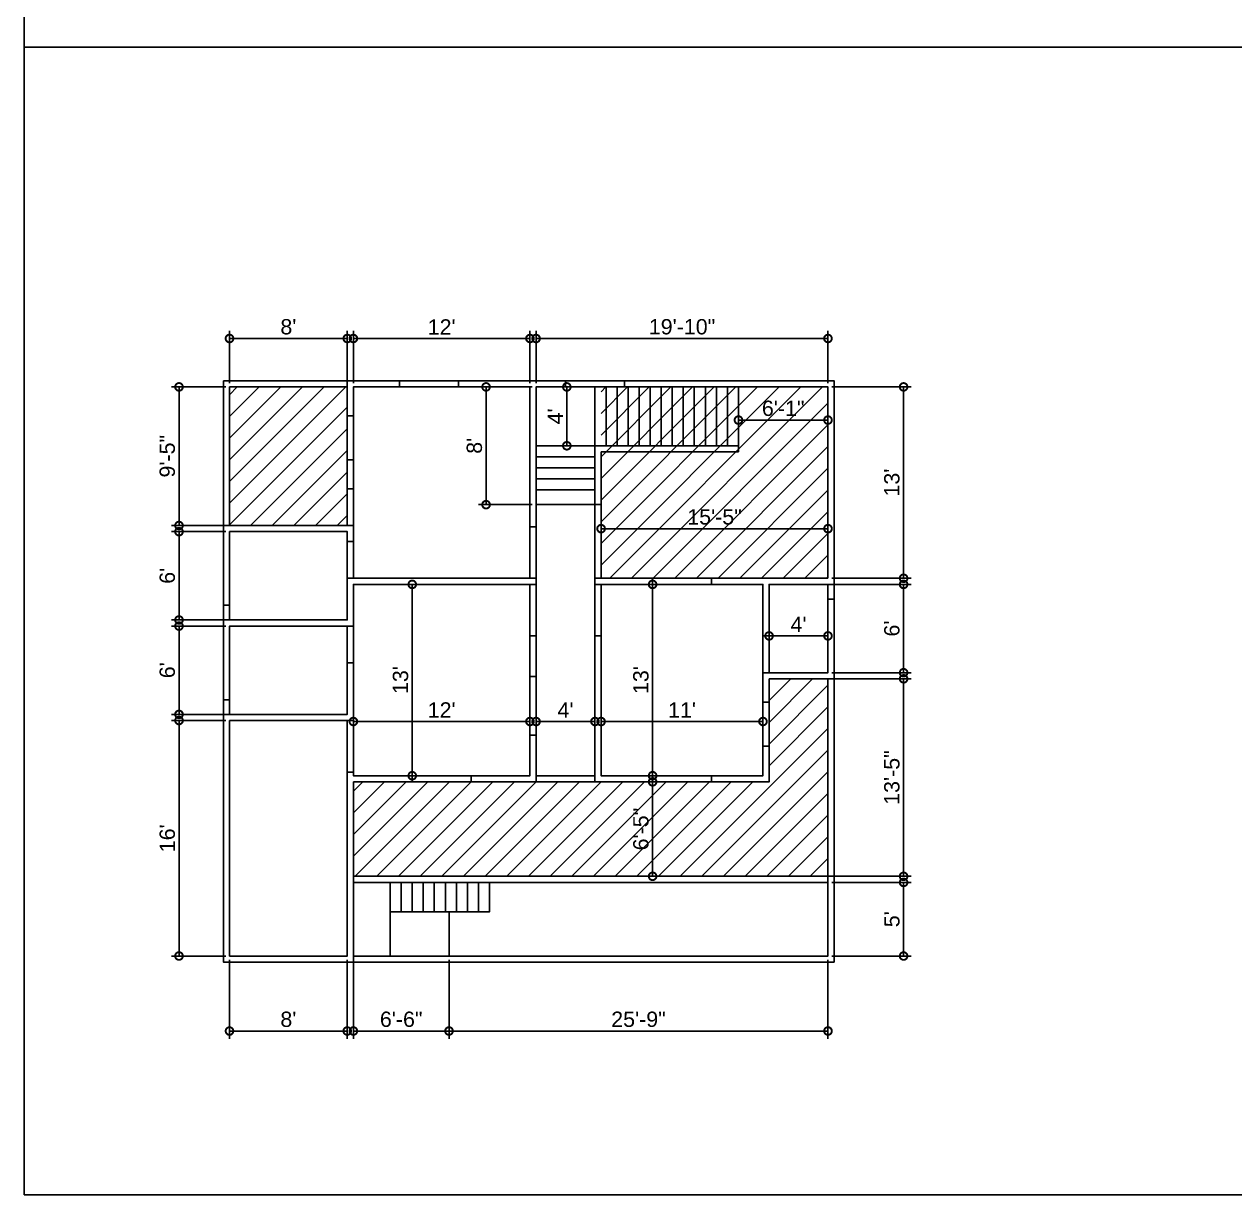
# Model space of a CAD drawing. Header units: feet. Extents: x -13107 to 0, y -39 to 1832.
# Drawn here: x -7755 to -6768, y -39 to 915 of the extents above; entities that cross this region are included whole.
import ezdxf

# ---------------------------------------------------------------- set-up
doc = ezdxf.new("R2010")
doc.units = ezdxf.units.FT
doc.header["$MEASUREMENT"] = 0
for name, color, linetype in [('2d ciling', 52, 'Continuous'), ('2d doors', 82, 'Continuous'), ('2d stairs', 220, 'Continuous'), ('2d walls', 9, 'Continuous'), ('2d windows', 150, 'Continuous'), ('dimentions', 230, 'Continuous'), ('hatches', 40, 'Continuous')]:
    doc.layers.add(name, color=color, linetype=linetype)
doc.styles.get("Standard").update_dxf_attribs({"font": 'arial.ttf'})
doc.dimstyles.new('dimentions', dxfattribs={"dimscale": 5, "dimtxt": 2.5, "dimasz": 2.5, "dimexe": 1.25, "dimexo": 0.625, "dimtad": 1, "dimdec": 4, "dimzin": 0, "dimdsep": 46, "dimlunit": 4, "dimtxsty": 'Standard', "dimblk": 'DOTSMALL', "dimcen": 2.5, "dimadec": 0, "dimazin": 0, "dimtfac": 1, "dimtdec": 4, "dimtofl": 0, "dimtmove": 0, "dimatfit": 3, "dimfxl": 1, "dimtolj": 1, "dimtzin": 0, "dimarcsym": 0})
pattern_1 = [(45, (9353.665, 0), (-8.838835, 8.838835), [])]

# ---------------------------------------------------------------- blocks, each defined once
blk = doc.blocks.new('_DotSmall')
at = {"color": 0, "linetype": 'ByBlock', "const_width": 0.5}
blk.add_lwpolyline([(-0.0625, 0, 1), (0.0625, 0, 1)], format="xyb", close=True, dxfattribs=at)
blk = doc.blocks.new('*D14')
at = {"layer": 'Defpoints', "color": 0, "transparency": 16777216}
for p in [(-7408.25, 155.38), (-7099.25, 155.38), (-7099.25, 94.23)]:
    blk.add_point(p, dxfattribs=at)
at = {"layer": 'dimentions', "color": 0, "lineweight": -2, "transparency": 16777216}
for p, q in [((-7408.25, 152.26), (-7408.25, 87.98)), ((-7099.25, 152.26), (-7099.25, 87.98)), ((-7408.25, 94.23), (-7099.25, 94.23))]:
    blk.add_line(p, q, dxfattribs=at)
at = {"layer": 'dimentions', "color": 0, "lineweight": -2, "transparency": 16777216, "xscale": 12.5, "yscale": 12.5, "zscale": 12.5, "rotation": 180}
blk.add_blockref('_DotSmall', (-7408.25, 94.23), dxfattribs=at)
at = {"layer": 'dimentions', "color": 0, "lineweight": -2, "transparency": 16777216, "xscale": 12.5, "yscale": 12.5, "zscale": 12.5}
blk.add_blockref('_DotSmall', (-7099.25, 94.23), dxfattribs=at)
at = {"layer": 'dimentions', "color": 0, "transparency": 16777216, "insert": (-7253.75, 103.74), "char_height": 12.5, "attachment_point": 5}
blk.add_mtext('\\A1;25\'-9"', dxfattribs=at)
blk = doc.blocks.new('*D15')
at = {"layer": 'Defpoints', "color": 0, "transparency": 16777216}
for p in [(-7587.25, 155.38), (-7491.25, 155.38), (-7587.25, 94.23)]:
    blk.add_point(p, dxfattribs=at)
at = {"layer": 'dimentions', "color": 0, "lineweight": -2, "transparency": 16777216}
for p, q in [((-7587.25, 152.26), (-7587.25, 87.98)), ((-7491.25, 152.26), (-7491.25, 87.98)), ((-7491.25, 94.23), (-7587.25, 94.23))]:
    blk.add_line(p, q, dxfattribs=at)
at = {"layer": 'dimentions', "color": 0, "lineweight": -2, "transparency": 16777216, "xscale": 12.5, "yscale": 12.5, "zscale": 12.5, "rotation": 180}
blk.add_blockref('_DotSmall', (-7587.25, 94.23), dxfattribs=at)
at = {"layer": 'dimentions', "color": 0, "lineweight": -2, "transparency": 16777216, "xscale": 12.5, "yscale": 12.5, "zscale": 12.5}
blk.add_blockref('_DotSmall', (-7491.25, 94.23), dxfattribs=at)
at = {"layer": 'dimentions', "color": 0, "transparency": 16777216, "insert": (-7539.25, 103.74), "char_height": 12.5, "attachment_point": 5}
blk.add_mtext("\\A1;8'", dxfattribs=at)
blk = doc.blocks.new('*D16')
at = {"layer": 'Defpoints', "color": 0, "transparency": 16777216}
for p in [(-7099.25, 215.38), (-7037.59, 215.38), (-7099.25, 155.38)]:
    blk.add_point(p, dxfattribs=at)
at = {"layer": 'dimentions', "color": 0, "lineweight": -2, "transparency": 16777216}
for p, q in [((-7096.13, 215.38), (-7031.34, 215.38)), ((-7037.59, 155.38), (-7037.59, 215.38)), ((-7096.13, 155.38), (-7031.34, 155.38))]:
    blk.add_line(p, q, dxfattribs=at)
at = {"layer": 'dimentions', "color": 0, "lineweight": -2, "transparency": 16777216, "xscale": 12.5, "yscale": 12.5, "zscale": 12.5}
for p, rotation in [((-7037.59, 215.38), 90), ((-7037.59, 155.38), 270)]:
    blk.add_blockref('_DotSmall', p, dxfattribs=dict(at, rotation=rotation))
at = {"layer": 'dimentions', "color": 0, "transparency": 16777216, "insert": (-7047.07, 185.38), "char_height": 12.5, "attachment_point": 5, "rotation": 90}
blk.add_mtext("\\A1;5'", dxfattribs=at)
blk = doc.blocks.new('*D17')
at = {"layer": 'Defpoints', "color": 0, "transparency": 16777216}
for p in [(-7099.25, 381.38), (-7037.59, 381.38), (-7099.25, 220.38)]:
    blk.add_point(p, dxfattribs=at)
at = {"layer": 'dimentions', "color": 0, "lineweight": -2, "transparency": 16777216}
for p, q in [((-7096.13, 381.38), (-7031.34, 381.38)), ((-7037.59, 220.38), (-7037.59, 381.38)), ((-7096.13, 220.38), (-7031.34, 220.38))]:
    blk.add_line(p, q, dxfattribs=at)
at = {"layer": 'dimentions', "color": 0, "lineweight": -2, "transparency": 16777216, "xscale": 12.5, "yscale": 12.5, "zscale": 12.5}
for p, rotation in [((-7037.59, 381.38), 90), ((-7037.59, 220.38), 270)]:
    blk.add_blockref('_DotSmall', p, dxfattribs=dict(at, rotation=rotation))
at = {"layer": 'dimentions', "color": 0, "transparency": 16777216, "insert": (-7047.1, 300.88), "char_height": 12.5, "attachment_point": 5, "rotation": 90}
blk.add_mtext('\\A1;13\'-5"', dxfattribs=at)
blk = doc.blocks.new('*D18')
at = {"layer": 'Defpoints', "color": 0, "transparency": 16777216}
for p in [(-7099.25, 458.38), (-7037.59, 458.38), (-7099.25, 386.38)]:
    blk.add_point(p, dxfattribs=at)
at = {"layer": 'dimentions', "color": 0, "lineweight": -2, "transparency": 16777216}
for p, q in [((-7096.13, 458.38), (-7031.34, 458.38)), ((-7037.59, 386.38), (-7037.59, 458.38)), ((-7096.13, 386.38), (-7031.34, 386.38))]:
    blk.add_line(p, q, dxfattribs=at)
at = {"layer": 'dimentions', "color": 0, "lineweight": -2, "transparency": 16777216, "xscale": 12.5, "yscale": 12.5, "zscale": 12.5}
for p, rotation in [((-7037.59, 458.38), 90), ((-7037.59, 386.38), 270)]:
    blk.add_blockref('_DotSmall', p, dxfattribs=dict(at, rotation=rotation))
at = {"layer": 'dimentions', "color": 0, "transparency": 16777216, "insert": (-7047.1, 422.38), "char_height": 12.5, "attachment_point": 5, "rotation": 90}
blk.add_mtext("\\A1;6'", dxfattribs=at)
blk = doc.blocks.new('*D19')
at = {"layer": 'Defpoints', "color": 0, "transparency": 16777216}
for p in [(-7099.25, 619.38), (-7037.59, 619.38), (-7099.25, 463.38)]:
    blk.add_point(p, dxfattribs=at)
at = {"layer": 'dimentions', "color": 0, "lineweight": -2, "transparency": 16777216}
for p, q in [((-7096.13, 619.38), (-7031.34, 619.38)), ((-7037.59, 463.38), (-7037.59, 619.38)), ((-7096.13, 463.38), (-7031.34, 463.38))]:
    blk.add_line(p, q, dxfattribs=at)
at = {"layer": 'dimentions', "color": 0, "lineweight": -2, "transparency": 16777216, "xscale": 12.5, "yscale": 12.5, "zscale": 12.5}
for p, rotation in [((-7037.59, 619.38), 90), ((-7037.59, 463.38), 270)]:
    blk.add_blockref('_DotSmall', p, dxfattribs=dict(at, rotation=rotation))
at = {"layer": 'dimentions', "color": 0, "transparency": 16777216, "insert": (-7047.1, 541.38), "char_height": 12.5, "attachment_point": 5, "rotation": 90}
blk.add_mtext("\\A1;13'", dxfattribs=at)
blk = doc.blocks.new('*D20')
at = {"layer": 'Defpoints', "color": 0, "transparency": 16777216}
for p in [(-7284.25, 346.57), (-7284.25, 302.38), (-7152.25, 302.38)]:
    blk.add_point(p, dxfattribs=at)
at = {"layer": 'dimentions', "color": 0, "lineweight": -2, "transparency": 16777216}
for p, q in [((-7284.25, 305.51), (-7284.25, 352.82)), ((-7152.25, 346.57), (-7284.25, 346.57)), ((-7152.25, 305.51), (-7152.25, 352.82))]:
    blk.add_line(p, q, dxfattribs=at)
at = {"layer": 'dimentions', "color": 0, "lineweight": -2, "transparency": 16777216, "xscale": 12.5, "yscale": 12.5, "zscale": 12.5, "rotation": 180}
blk.add_blockref('_DotSmall', (-7284.25, 346.57), dxfattribs=at)
at = {"layer": 'dimentions', "color": 0, "lineweight": -2, "transparency": 16777216, "xscale": 12.5, "yscale": 12.5, "zscale": 12.5}
blk.add_blockref('_DotSmall', (-7152.25, 346.57), dxfattribs=at)
at = {"layer": 'dimentions', "color": 0, "transparency": 16777216, "insert": (-7218.25, 355.97), "char_height": 12.5, "attachment_point": 5}
blk.add_mtext("\\A1;11'", dxfattribs=at)
blk = doc.blocks.new('*D21')
at = {"layer": 'Defpoints', "color": 0, "transparency": 16777216}
for p in [(-7284.25, 458.38), (-7284.25, 302.38), (-7242.25, 302.38)]:
    blk.add_point(p, dxfattribs=at)
at = {"layer": 'dimentions', "color": 0, "lineweight": -2, "transparency": 16777216}
for p, q in [((-7281.13, 458.38), (-7236, 458.38)), ((-7242.25, 458.38), (-7242.25, 302.38)), ((-7281.13, 302.38), (-7236, 302.38))]:
    blk.add_line(p, q, dxfattribs=at)
at = {"layer": 'dimentions', "color": 0, "lineweight": -2, "transparency": 16777216, "xscale": 12.5, "yscale": 12.5, "zscale": 12.5}
for p, rotation in [((-7242.25, 458.38), 90), ((-7242.25, 302.38), 270)]:
    blk.add_blockref('_DotSmall', p, dxfattribs=dict(at, rotation=rotation))
at = {"layer": 'dimentions', "color": 0, "transparency": 16777216, "insert": (-7251.76, 380.38), "char_height": 12.5, "attachment_point": 5, "rotation": 90}
blk.add_mtext("\\A1;13'", dxfattribs=at)
blk = doc.blocks.new('*D22')
at = {"layer": 'Defpoints', "color": 0, "transparency": 16777216}
for p in [(-7337.25, 346.57), (-7337.25, 302.38), (-7289.25, 302.38)]:
    blk.add_point(p, dxfattribs=at)
at = {"layer": 'dimentions', "color": 0, "lineweight": -2, "transparency": 16777216}
for p, q in [((-7337.25, 305.51), (-7337.25, 352.82)), ((-7289.25, 346.57), (-7337.25, 346.57)), ((-7289.25, 305.51), (-7289.25, 352.82))]:
    blk.add_line(p, q, dxfattribs=at)
at = {"layer": 'dimentions', "color": 0, "lineweight": -2, "transparency": 16777216, "xscale": 12.5, "yscale": 12.5, "zscale": 12.5, "rotation": 180}
blk.add_blockref('_DotSmall', (-7337.25, 346.57), dxfattribs=at)
at = {"layer": 'dimentions', "color": 0, "lineweight": -2, "transparency": 16777216, "xscale": 12.5, "yscale": 12.5, "zscale": 12.5}
blk.add_blockref('_DotSmall', (-7289.25, 346.57), dxfattribs=at)
at = {"layer": 'dimentions', "color": 0, "transparency": 16777216, "insert": (-7313.25, 355.95), "char_height": 12.5, "attachment_point": 5}
blk.add_mtext("\\A1;4'", dxfattribs=at)
blk = doc.blocks.new('*D23')
at = {"layer": 'Defpoints', "color": 0, "transparency": 16777216}
for p in [(-7486.25, 346.57), (-7486.25, 302.38), (-7342.25, 302.38)]:
    blk.add_point(p, dxfattribs=at)
at = {"layer": 'dimentions', "color": 0, "lineweight": -2, "transparency": 16777216}
for p, q in [((-7486.25, 305.51), (-7486.25, 352.82)), ((-7342.25, 346.57), (-7486.25, 346.57)), ((-7342.25, 305.51), (-7342.25, 352.82))]:
    blk.add_line(p, q, dxfattribs=at)
at = {"layer": 'dimentions', "color": 0, "lineweight": -2, "transparency": 16777216, "xscale": 12.5, "yscale": 12.5, "zscale": 12.5, "rotation": 180}
blk.add_blockref('_DotSmall', (-7486.25, 346.57), dxfattribs=at)
at = {"layer": 'dimentions', "color": 0, "lineweight": -2, "transparency": 16777216, "xscale": 12.5, "yscale": 12.5, "zscale": 12.5}
blk.add_blockref('_DotSmall', (-7342.25, 346.57), dxfattribs=at)
at = {"layer": 'dimentions', "color": 0, "transparency": 16777216, "insert": (-7414.25, 355.97), "char_height": 12.5, "attachment_point": 5}
blk.add_mtext("\\A1;12'", dxfattribs=at)
blk = doc.blocks.new('*D24')
at = {"layer": 'Defpoints', "color": 0, "transparency": 16777216}
for p in [(-7486.25, 458.38), (-7486.25, 302.38), (-7438.25, 302.38)]:
    blk.add_point(p, dxfattribs=at)
at = {"layer": 'dimentions', "color": 0, "lineweight": -2, "transparency": 16777216}
for p, q in [((-7483.13, 458.38), (-7432, 458.38)), ((-7438.25, 458.38), (-7438.25, 302.38)), ((-7483.13, 302.38), (-7432, 302.38))]:
    blk.add_line(p, q, dxfattribs=at)
at = {"layer": 'dimentions', "color": 0, "lineweight": -2, "transparency": 16777216, "xscale": 12.5, "yscale": 12.5, "zscale": 12.5}
for p, rotation in [((-7438.25, 458.38), 90), ((-7438.25, 302.38), 270)]:
    blk.add_blockref('_DotSmall', p, dxfattribs=dict(at, rotation=rotation))
at = {"layer": 'dimentions', "color": 0, "transparency": 16777216, "insert": (-7447.76, 380.38), "char_height": 12.5, "attachment_point": 5, "rotation": 90}
blk.add_mtext("\\A1;13'", dxfattribs=at)
blk = doc.blocks.new('*D25')
at = {"layer": 'Defpoints', "color": 0, "transparency": 16777216}
for p in [(-7289.25, 297.38), (-7289.25, 220.38), (-7242.25, 220.38)]:
    blk.add_point(p, dxfattribs=at)
at = {"layer": 'dimentions', "color": 0, "lineweight": -2, "transparency": 16777216}
for p, q in [((-7286.13, 297.38), (-7236, 297.38)), ((-7242.25, 297.38), (-7242.25, 220.38)), ((-7286.13, 220.38), (-7236, 220.38))]:
    blk.add_line(p, q, dxfattribs=at)
at = {"layer": 'dimentions', "color": 0, "lineweight": -2, "transparency": 16777216, "xscale": 12.5, "yscale": 12.5, "zscale": 12.5}
for p, rotation in [((-7242.25, 297.38), 90), ((-7242.25, 220.38), 270)]:
    blk.add_blockref('_DotSmall', p, dxfattribs=dict(at, rotation=rotation))
at = {"layer": 'dimentions', "color": 0, "transparency": 16777216, "insert": (-7251.76, 258.88), "char_height": 12.5, "attachment_point": 5, "rotation": 90}
blk.add_mtext('\\A1;6\'-5"', dxfattribs=at)
blk = doc.blocks.new('*D26')
at = {"layer": 'Defpoints', "color": 0, "transparency": 16777216}
for p in [(-7486.25, 155.38), (-7408.25, 155.38), (-7486.25, 94.23)]:
    blk.add_point(p, dxfattribs=at)
at = {"layer": 'dimentions', "color": 0, "lineweight": -2, "transparency": 16777216}
for p, q in [((-7486.25, 152.26), (-7486.25, 87.98)), ((-7408.25, 152.26), (-7408.25, 87.98)), ((-7408.25, 94.23), (-7486.25, 94.23))]:
    blk.add_line(p, q, dxfattribs=at)
at = {"layer": 'dimentions', "color": 0, "lineweight": -2, "transparency": 16777216, "xscale": 12.5, "yscale": 12.5, "zscale": 12.5, "rotation": 180}
blk.add_blockref('_DotSmall', (-7486.25, 94.23), dxfattribs=at)
at = {"layer": 'dimentions', "color": 0, "lineweight": -2, "transparency": 16777216, "xscale": 12.5, "yscale": 12.5, "zscale": 12.5}
blk.add_blockref('_DotSmall', (-7408.25, 94.23), dxfattribs=at)
at = {"layer": 'dimentions', "color": 0, "transparency": 16777216, "insert": (-7447.25, 103.74), "char_height": 12.5, "attachment_point": 5}
blk.add_mtext('\\A1;6\'-6"', dxfattribs=at)
blk = doc.blocks.new('*D27')
at = {"layer": 'Defpoints', "color": 0, "transparency": 16777216}
for p in [(-7628.43, 347.38), (-7587.25, 347.38), (-7587.25, 155.38)]:
    blk.add_point(p, dxfattribs=at)
at = {"layer": 'dimentions', "color": 0, "lineweight": -2, "transparency": 16777216}
for p, q in [((-7590.38, 347.38), (-7634.68, 347.38)), ((-7628.43, 155.38), (-7628.43, 347.38)), ((-7590.38, 155.38), (-7634.68, 155.38))]:
    blk.add_line(p, q, dxfattribs=at)
at = {"layer": 'dimentions', "color": 0, "lineweight": -2, "transparency": 16777216, "xscale": 12.5, "yscale": 12.5, "zscale": 12.5}
for p, rotation in [((-7628.43, 347.38), 90), ((-7628.43, 155.38), 270)]:
    blk.add_blockref('_DotSmall', p, dxfattribs=dict(at, rotation=rotation))
at = {"layer": 'dimentions', "color": 0, "transparency": 16777216, "insert": (-7637.94, 251.38), "char_height": 12.5, "attachment_point": 5, "rotation": 90}
blk.add_mtext("\\A1;16'", dxfattribs=at)
blk = doc.blocks.new('*D28')
at = {"layer": 'Defpoints', "color": 0, "transparency": 16777216}
for p in [(-7628.43, 424.38), (-7587.25, 424.38), (-7587.25, 352.38)]:
    blk.add_point(p, dxfattribs=at)
at = {"layer": 'dimentions', "color": 0, "lineweight": -2, "transparency": 16777216}
for p, q in [((-7590.38, 424.38), (-7634.68, 424.38)), ((-7628.43, 352.38), (-7628.43, 424.38)), ((-7590.38, 352.38), (-7634.68, 352.38))]:
    blk.add_line(p, q, dxfattribs=at)
at = {"layer": 'dimentions', "color": 0, "lineweight": -2, "transparency": 16777216, "xscale": 12.5, "yscale": 12.5, "zscale": 12.5}
for p, rotation in [((-7628.43, 424.38), 90), ((-7628.43, 352.38), 270)]:
    blk.add_blockref('_DotSmall', p, dxfattribs=dict(at, rotation=rotation))
at = {"layer": 'dimentions', "color": 0, "transparency": 16777216, "insert": (-7637.94, 388.38), "char_height": 12.5, "attachment_point": 5, "rotation": 90}
blk.add_mtext("\\A1;6'", dxfattribs=at)
blk = doc.blocks.new('*D29')
at = {"layer": 'Defpoints', "color": 0, "transparency": 16777216}
for p in [(-7628.43, 501.38), (-7587.25, 501.38), (-7587.25, 429.38)]:
    blk.add_point(p, dxfattribs=at)
at = {"layer": 'dimentions', "color": 0, "lineweight": -2, "transparency": 16777216}
for p, q in [((-7590.38, 501.38), (-7634.68, 501.38)), ((-7628.43, 429.38), (-7628.43, 501.38)), ((-7590.38, 429.38), (-7634.68, 429.38))]:
    blk.add_line(p, q, dxfattribs=at)
at = {"layer": 'dimentions', "color": 0, "lineweight": -2, "transparency": 16777216, "xscale": 12.5, "yscale": 12.5, "zscale": 12.5}
for p, rotation in [((-7628.43, 501.38), 90), ((-7628.43, 429.38), 270)]:
    blk.add_blockref('_DotSmall', p, dxfattribs=dict(at, rotation=rotation))
at = {"layer": 'dimentions', "color": 0, "transparency": 16777216, "insert": (-7637.94, 465.38), "char_height": 12.5, "attachment_point": 5, "rotation": 90}
blk.add_mtext("\\A1;6'", dxfattribs=at)
blk = doc.blocks.new('*D30')
at = {"layer": 'Defpoints', "color": 0, "transparency": 16777216}
for p in [(-7628.43, 619.38), (-7587.25, 619.38), (-7587.25, 506.38)]:
    blk.add_point(p, dxfattribs=at)
at = {"layer": 'dimentions', "color": 0, "lineweight": -2, "transparency": 16777216}
for p, q in [((-7590.38, 619.38), (-7634.68, 619.38)), ((-7628.43, 506.38), (-7628.43, 619.38)), ((-7590.38, 506.38), (-7634.68, 506.38))]:
    blk.add_line(p, q, dxfattribs=at)
at = {"layer": 'dimentions', "color": 0, "lineweight": -2, "transparency": 16777216, "xscale": 12.5, "yscale": 12.5, "zscale": 12.5}
for p, rotation in [((-7628.43, 619.38), 90), ((-7628.43, 506.38), 270)]:
    blk.add_blockref('_DotSmall', p, dxfattribs=dict(at, rotation=rotation))
at = {"layer": 'dimentions', "color": 0, "transparency": 16777216, "insert": (-7637.94, 562.88), "char_height": 12.5, "attachment_point": 5, "rotation": 90}
blk.add_mtext('\\A1;9\'-5"', dxfattribs=at)
blk = doc.blocks.new('*D31')
at = {"layer": 'Defpoints', "color": 0, "transparency": 16777216}
for p in [(-7587.25, 658.85), (-7587.25, 619.38), (-7491.25, 619.38)]:
    blk.add_point(p, dxfattribs=at)
at = {"layer": 'dimentions', "color": 0, "lineweight": -2, "transparency": 16777216}
for p, q in [((-7587.25, 622.51), (-7587.25, 665.1)), ((-7491.25, 622.51), (-7491.25, 665.1)), ((-7491.25, 658.85), (-7587.25, 658.85))]:
    blk.add_line(p, q, dxfattribs=at)
at = {"layer": 'dimentions', "color": 0, "lineweight": -2, "transparency": 16777216, "xscale": 12.5, "yscale": 12.5, "zscale": 12.5, "rotation": 180}
blk.add_blockref('_DotSmall', (-7587.25, 658.85), dxfattribs=at)
at = {"layer": 'dimentions', "color": 0, "lineweight": -2, "transparency": 16777216, "xscale": 12.5, "yscale": 12.5, "zscale": 12.5}
blk.add_blockref('_DotSmall', (-7491.25, 658.85), dxfattribs=at)
at = {"layer": 'dimentions', "color": 0, "transparency": 16777216, "insert": (-7539.25, 668.36), "char_height": 12.5, "attachment_point": 5}
blk.add_mtext("\\A1;8'", dxfattribs=at)
blk = doc.blocks.new('*D32')
at = {"layer": 'Defpoints', "color": 0, "transparency": 16777216}
for p in [(-7486.25, 658.85), (-7486.25, 619.38), (-7342.25, 619.38)]:
    blk.add_point(p, dxfattribs=at)
at = {"layer": 'dimentions', "color": 0, "lineweight": -2, "transparency": 16777216}
for p, q in [((-7486.25, 622.51), (-7486.25, 665.1)), ((-7342.25, 622.51), (-7342.25, 665.1)), ((-7342.25, 658.85), (-7486.25, 658.85))]:
    blk.add_line(p, q, dxfattribs=at)
at = {"layer": 'dimentions', "color": 0, "lineweight": -2, "transparency": 16777216, "xscale": 12.5, "yscale": 12.5, "zscale": 12.5, "rotation": 180}
blk.add_blockref('_DotSmall', (-7486.25, 658.85), dxfattribs=at)
at = {"layer": 'dimentions', "color": 0, "lineweight": -2, "transparency": 16777216, "xscale": 12.5, "yscale": 12.5, "zscale": 12.5}
blk.add_blockref('_DotSmall', (-7342.25, 658.85), dxfattribs=at)
at = {"layer": 'dimentions', "color": 0, "transparency": 16777216, "insert": (-7414.25, 668.25), "char_height": 12.5, "attachment_point": 5}
blk.add_mtext("\\A1;12'", dxfattribs=at)
blk = doc.blocks.new('*D33')
at = {"layer": 'Defpoints', "color": 0, "transparency": 16777216}
for p in [(-7099.25, 658.85), (-7337.25, 619.38), (-7099.25, 619.38)]:
    blk.add_point(p, dxfattribs=at)
at = {"layer": 'dimentions', "color": 0, "lineweight": -2, "transparency": 16777216}
for p, q in [((-7337.25, 622.51), (-7337.25, 665.1)), ((-7099.25, 622.51), (-7099.25, 665.1)), ((-7337.25, 658.85), (-7099.25, 658.85))]:
    blk.add_line(p, q, dxfattribs=at)
at = {"layer": 'dimentions', "color": 0, "lineweight": -2, "transparency": 16777216, "xscale": 12.5, "yscale": 12.5, "zscale": 12.5, "rotation": 180}
blk.add_blockref('_DotSmall', (-7337.25, 658.85), dxfattribs=at)
at = {"layer": 'dimentions', "color": 0, "lineweight": -2, "transparency": 16777216, "xscale": 12.5, "yscale": 12.5, "zscale": 12.5}
blk.add_blockref('_DotSmall', (-7099.25, 658.85), dxfattribs=at)
at = {"layer": 'dimentions', "color": 0, "transparency": 16777216, "insert": (-7218.25, 668.36), "char_height": 12.5, "attachment_point": 5}
blk.add_mtext('\\A1;19\'-10"', dxfattribs=at)
blk = doc.blocks.new('*D35')
at = {"layer": 'Defpoints', "color": 0, "transparency": 16777216}
for p in [(-7337.25, 619.38), (-7378.04, 523.38), (-7337.25, 523.38)]:
    blk.add_point(p, dxfattribs=at)
at = {"layer": 'dimentions', "color": 0, "lineweight": -2, "transparency": 16777216}
for p, q in [((-7340.38, 619.38), (-7384.29, 619.38)), ((-7378.04, 619.38), (-7378.04, 523.38)), ((-7340.38, 523.38), (-7384.29, 523.38))]:
    blk.add_line(p, q, dxfattribs=at)
at = {"layer": 'dimentions', "color": 0, "lineweight": -2, "transparency": 16777216, "xscale": 12.5, "yscale": 12.5, "zscale": 12.5}
for p, rotation in [((-7378.04, 619.38), 90), ((-7378.04, 523.38), 270)]:
    blk.add_blockref('_DotSmall', p, dxfattribs=dict(at, rotation=rotation))
at = {"layer": 'dimentions', "color": 0, "transparency": 16777216, "insert": (-7387.55, 571.38), "char_height": 12.5, "attachment_point": 5, "rotation": 90}
blk.add_mtext("\\A1;8'", dxfattribs=at)
blk = doc.blocks.new('*D36')
at = {"layer": 'Defpoints', "color": 0, "transparency": 16777216}
for p in [(-7099.25, 592.34), (-7172.25, 566.38), (-7099.25, 566.38)]:
    blk.add_point(p, dxfattribs=at)
at = {"layer": 'dimentions', "color": 0, "lineweight": -2, "transparency": 16777216}
for p, q in [((-7172.25, 569.51), (-7172.25, 598.59)), ((-7172.25, 592.34), (-7099.25, 592.34)), ((-7099.25, 569.51), (-7099.25, 598.59))]:
    blk.add_line(p, q, dxfattribs=at)
at = {"layer": 'dimentions', "color": 0, "lineweight": -2, "transparency": 16777216, "xscale": 12.5, "yscale": 12.5, "zscale": 12.5, "rotation": 180}
blk.add_blockref('_DotSmall', (-7172.25, 592.34), dxfattribs=at)
at = {"layer": 'dimentions', "color": 0, "lineweight": -2, "transparency": 16777216, "xscale": 12.5, "yscale": 12.5, "zscale": 12.5}
blk.add_blockref('_DotSmall', (-7099.25, 592.34), dxfattribs=at)
at = {"layer": 'dimentions', "color": 0, "transparency": 16777216, "insert": (-7135.75, 601.85), "char_height": 12.5, "attachment_point": 5}
blk.add_mtext('\\A1;6\'-1"', dxfattribs=at)
blk = doc.blocks.new('*D37')
at = {"layer": 'Defpoints', "color": 0, "transparency": 16777216}
for p in [(-7099.25, 503.8), (-7284.25, 463.38), (-7099.25, 463.38)]:
    blk.add_point(p, dxfattribs=at)
at = {"layer": 'dimentions', "color": 0, "lineweight": -2, "transparency": 16777216}
for p, q in [((-7284.25, 466.51), (-7284.25, 510.05)), ((-7284.25, 503.8), (-7099.25, 503.8)), ((-7099.25, 466.51), (-7099.25, 510.05))]:
    blk.add_line(p, q, dxfattribs=at)
at = {"layer": 'dimentions', "color": 0, "lineweight": -2, "transparency": 16777216, "xscale": 12.5, "yscale": 12.5, "zscale": 12.5, "rotation": 180}
blk.add_blockref('_DotSmall', (-7284.25, 503.8), dxfattribs=at)
at = {"layer": 'dimentions', "color": 0, "lineweight": -2, "transparency": 16777216, "xscale": 12.5, "yscale": 12.5, "zscale": 12.5}
blk.add_blockref('_DotSmall', (-7099.25, 503.8), dxfattribs=at)
at = {"layer": 'dimentions', "color": 0, "transparency": 16777216, "insert": (-7191.75, 513.31), "char_height": 12.5, "attachment_point": 5}
blk.add_mtext('\\A1;15\'-5"', dxfattribs=at)
blk = doc.blocks.new('*D38')
at = {"layer": 'Defpoints', "color": 0, "transparency": 16777216}
for p in [(-7147.25, 416.38), (-7147.25, 386.38), (-7099.25, 386.38)]:
    blk.add_point(p, dxfattribs=at)
at = {"layer": 'dimentions', "color": 0, "lineweight": -2, "transparency": 16777216}
for p, q in [((-7147.25, 389.51), (-7147.25, 422.63)), ((-7099.25, 416.38), (-7147.25, 416.38)), ((-7099.25, 389.51), (-7099.25, 422.63))]:
    blk.add_line(p, q, dxfattribs=at)
at = {"layer": 'dimentions', "color": 0, "lineweight": -2, "transparency": 16777216, "xscale": 12.5, "yscale": 12.5, "zscale": 12.5, "rotation": 180}
blk.add_blockref('_DotSmall', (-7147.25, 416.38), dxfattribs=at)
at = {"layer": 'dimentions', "color": 0, "lineweight": -2, "transparency": 16777216, "xscale": 12.5, "yscale": 12.5, "zscale": 12.5}
blk.add_blockref('_DotSmall', (-7099.25, 416.38), dxfattribs=at)
at = {"layer": 'dimentions', "color": 0, "transparency": 16777216, "insert": (-7123.25, 425.76), "char_height": 12.5, "attachment_point": 5}
blk.add_mtext("\\A1;4'", dxfattribs=at)
blk = doc.blocks.new('*D39')
at = {"layer": 'Defpoints', "color": 0, "transparency": 16777216}
for p in [(-7289.25, 619.38), (-7312.19, 571.38), (-7289.25, 571.38)]:
    blk.add_point(p, dxfattribs=at)
at = {"layer": 'dimentions', "color": 0, "lineweight": -2, "transparency": 16777216}
for p, q in [((-7292.38, 619.38), (-7318.44, 619.38)), ((-7312.19, 619.38), (-7312.19, 571.38)), ((-7292.38, 571.38), (-7318.44, 571.38))]:
    blk.add_line(p, q, dxfattribs=at)
at = {"layer": 'dimentions', "color": 0, "lineweight": -2, "transparency": 16777216, "xscale": 12.5, "yscale": 12.5, "zscale": 12.5}
for p, rotation in [((-7312.19, 619.38), 90), ((-7312.19, 571.38), 270)]:
    blk.add_blockref('_DotSmall', p, dxfattribs=dict(at, rotation=rotation))
at = {"layer": 'dimentions', "color": 0, "transparency": 16777216, "insert": (-7321.56, 595.38), "char_height": 12.5, "attachment_point": 5, "rotation": 90}
blk.add_mtext("\\A1;4'", dxfattribs=at)

msp = doc.modelspace()

# ---------------------------------------------------------------- hatches: boundary and pattern name
at = {"layer": 'hatches', "transparency": 33554521}
h = msp.add_hatch(dxfattribs=at)
h.set_pattern_fill('ANSI31', color=256, scale=100)
h.set_pattern_definition(pattern_1)
h.paths.add_polyline_path([(-7491.25092, 619.38436), (-7587.25092, 619.38436), (-7587.25092, 506.38436), (-7491.25092, 506.38436), (-7491.25092, 536.38436)])
h = msp.add_hatch(dxfattribs=at)
h.set_pattern_fill('ANSI31', color=256, scale=100)
h.set_pattern_definition(pattern_1)
h.paths.add_polyline_path([(-7099.25092, 619.38436), (-7284.25092, 619.38436), (-7284.25092, 523.38436), (-7284.25092, 463.38436), (-7147.25092, 463.38436), (-7099.25092, 463.38436)])
h = msp.add_hatch(dxfattribs=at)
h.set_pattern_fill('ANSI31', color=256, scale=100)
h.set_pattern_definition(pattern_1)
h.paths.add_polyline_path([(-7099.25092, 381.38436), (-7147.25092, 381.38436), (-7147.25092, 297.38436), (-7289.25092, 297.38436), (-7337.25092, 297.38436), (-7486.25092, 297.38436), (-7486.25092, 220.38436), (-7099.25092, 220.38436)])

# ---------------------------------------------------------------- linework, layer by layer
at = {"layer": '2d ciling'}
for points in [[(-7592.25092, 624.38436), (-7491.25092, 624.38436), (-7491.25092, 619.38436), (-7587.25092, 619.38436), (-7587.25092, 506.38436), (-7592.25092, 506.38436)], [(-7284.25092, 523.38436), (-7284.25092, 463.38436), (-7289.25092, 463.38436), (-7289.25092, 523.38436)], [(-7094.25092, 381.38436), (-7094.25092, 220.38436), (-7099.25092, 220.38436), (-7099.25092, 381.38436)], [(-7486.25092, 220.38436), (-7099.25092, 220.38436), (-7099.25092, 215.38436), (-7486.25092, 215.38436)], [(-7486.25092, 215.38436), (-7456.25092, 215.38436), (-7456.25092, 155.38436), (-7486.25092, 155.38436)]]:
    msp.add_lwpolyline(points, close=True, dxfattribs=at)
msp.add_lwpolyline([(-7094.25092, 220.38436), (-7094.25092, 150.38436), (-7486.25092, 150.38436), (-7486.25092, 155.38436), (-7099.25092, 155.38436), (-7099.25092, 215.38436)], dxfattribs=at)
at = {"layer": '2d doors'}
for points in [[(-7486.25092, 506.38436), (-7491.25092, 506.38436), (-7491.25092, 536.38436), (-7486.25092, 536.38436)], [(-7337.25092, 505.38436), (-7342.25092, 505.38436), (-7342.25092, 463.38436), (-7337.25092, 463.38436)], [(-7486.25092, 463.38436), (-7491.25092, 463.38436), (-7491.25092, 493.38436), (-7486.25092, 493.38436)], [(-7337.25092, 458.38436), (-7342.25092, 458.38436), (-7342.25092, 416.38436), (-7337.25092, 416.38436)], [(-7284.25092, 458.38436), (-7289.25092, 458.38436), (-7289.25092, 416.38436), (-7284.25092, 416.38436)], [(-7486.25092, 394.38436), (-7491.25092, 394.38436), (-7491.25092, 424.38436), (-7486.25092, 424.38436)], [(-7147.25092, 386.38436), (-7152.25092, 386.38436), (-7152.25092, 416.38436), (-7147.25092, 416.38436)], [(-7491.25092, 305.38436), (-7486.25092, 305.38436), (-7486.25092, 347.38436), (-7491.25092, 347.38436)], [(-7337.25092, 297.38436), (-7289.25092, 297.38436), (-7289.25092, 302.38436), (-7337.25092, 302.38436)]]:
    msp.add_lwpolyline(points, close=True, dxfattribs=at)
at = {"layer": '2d stairs'}
for p, q in [((-7280.25092, 571.38436), (-7280.25092, 619.38436)), ((-7271.25092, 571.38436), (-7271.25092, 619.38436)), ((-7262.25092, 571.38436), (-7262.25092, 619.38436)), ((-7253.25092, 571.38436), (-7253.25092, 619.38436)), ((-7244.25092, 571.38436), (-7244.25092, 619.38436)), ((-7235.25092, 571.38436), (-7235.25092, 619.38436)), ((-7226.25092, 571.38436), (-7226.25092, 619.38436)), ((-7217.25092, 571.38436), (-7217.25092, 619.38436)), ((-7208.25092, 571.38436), (-7208.25092, 619.38436)), ((-7199.25092, 571.38436), (-7199.25092, 619.38436)), ((-7190.25092, 571.38436), (-7190.25092, 619.38436)), ((-7181.25092, 571.38436), (-7181.25092, 619.38436)), ((-7289.25092, 571.38436), (-7289.25092, 562.38436)), ((-7172.25092, 566.38436), (-7284.25092, 566.38436)), ((-7284.25092, 566.38436), (-7284.25092, 523.38436)), ((-7271.25092, 571.38436), (-7280.25092, 571.38436)), ((-7262.25092, 571.38436), (-7271.25092, 571.38436)), ((-7253.25092, 571.38436), (-7262.25092, 571.38436)), ((-7244.25092, 571.38436), (-7253.25092, 571.38436)), ((-7235.25092, 571.38436), (-7244.25092, 571.38436)), ((-7226.25092, 571.38436), (-7235.25092, 571.38436)), ((-7217.25092, 571.38436), (-7226.25092, 571.38436)), ((-7208.25092, 571.38436), (-7217.25092, 571.38436)), ((-7199.25092, 571.38436), (-7208.25092, 571.38436)), ((-7190.25092, 571.38436), (-7199.25092, 571.38436)), ((-7181.25092, 571.38436), (-7190.25092, 571.38436)), ((-7172.25092, 571.38436), (-7181.25092, 571.38436)), ((-7172.25092, 571.38436), (-7172.25092, 566.38436)), ((-7289.25092, 562.38436), (-7337.25092, 562.38436)), ((-7289.25092, 553.38436), (-7337.25092, 553.38436)), ((-7289.25092, 562.38436), (-7289.25092, 553.38436)), ((-7289.25092, 553.38436), (-7289.25092, 544.38436)), ((-7289.25092, 544.38436), (-7337.25092, 544.38436)), ((-7289.25092, 544.38436), (-7289.25092, 535.38436)), ((-7289.25092, 535.38436), (-7337.25092, 535.38436)), ((-7289.25092, 523.38436), (-7284.25092, 523.38436)), ((-7447.25092, 191.38436), (-7447.25092, 215.38436)), ((-7438.25092, 191.38436), (-7438.25092, 215.38436)), ((-7429.25092, 191.38436), (-7429.25092, 215.38436)), ((-7420.25092, 191.38436), (-7420.25092, 215.38436)), ((-7411.25092, 191.38436), (-7411.25092, 215.38436)), ((-7402.25092, 191.38436), (-7402.25092, 215.38436)), ((-7393.25092, 191.38436), (-7393.25092, 215.38436)), ((-7384.25092, 191.38436), (-7384.25092, 215.38436)), ((-7438.25092, 191.38436), (-7447.25092, 191.38436)), ((-7429.25092, 191.38436), (-7438.25092, 191.38436)), ((-7420.25092, 191.38436), (-7429.25092, 191.38436)), ((-7411.25092, 191.38436), (-7420.25092, 191.38436)), ((-7402.25092, 191.38436), (-7411.25092, 191.38436)), ((-7393.25092, 191.38436), (-7402.25092, 191.38436)), ((-7384.25092, 191.38436), (-7393.25092, 191.38436)), ((-7375.25092, 191.38436), (-7384.25092, 191.38436))]:
    msp.add_line(p, q, dxfattribs=at)
for points in [[(-7337.25092, 571.38436), (-7289.25092, 571.38436), (-7289.25092, 619.38436), (-7337.25092, 619.38436)], [(-7289.25092, 571.38436), (-7172.25092, 571.38436), (-7172.25092, 619.38436), (-7289.25092, 619.38436)], [(-7337.25092, 523.38436), (-7289.25092, 523.38436), (-7289.25092, 571.38436), (-7337.25092, 571.38436)], [(-7456.25092, 191.38436), (-7375.25092, 191.38436), (-7375.25092, 215.38436), (-7456.25092, 215.38436)], [(-7456.25092, 155.38436), (-7408.25092, 155.38436), (-7408.25092, 191.38436), (-7456.25092, 191.38436)]]:
    msp.add_lwpolyline(points, close=True, dxfattribs=at)
at = {"layer": '2d walls'}
for p, q in [((-7491.25092, 619.38436), (-7491.25092, 624.38436)), ((-7587.25092, 506.38436), (-7592.25092, 506.38436)), ((-7099.25092, 381.38436), (-7094.25092, 381.38436)), ((-7486.25092, 215.38436), (-7486.25092, 220.38436))]:
    msp.add_line(p, q, dxfattribs=at)
for points in [[(-7754.65576, 1832.03483), (-5684.37087, 1832.03483), (-5684.37087, 896.37649), (-7754.65576, 896.37649)], [(-7754.65576, 896.37649), (-5684.37087, 896.37649), (-5684.37087, -39.28185), (-7754.65576, -39.28185)]]:
    msp.add_lwpolyline(points, close=True, dxfattribs=at)
for points in [[(-7486.25092, 624.38436), (-7491.25092, 624.38436)], [(-7491.25092, 595.88436), (-7491.25092, 624.38436), (-7448.65397, 624.38436)], [(-7448.65397, 624.38436), (-7491.25092, 624.38436)], [(-7400.65397, 624.38436), (-7337.25092, 624.38436)], [(-7313.25092, 624.38436), (-7400.65397, 624.38436)], [(-7094.25092, 458.38436), (-7094.25092, 624.38436), (-7265.25092, 624.38436)], [(-7491.25092, 595.88436), (-7491.25092, 619.38436)], [(-7486.25092, 595.88436), (-7486.25092, 619.38436), (-7448.65397, 619.38436)], [(-7486.25092, 595.88436), (-7486.25092, 619.38436)], [(-7448.65397, 619.38436), (-7486.25092, 619.38436)], [(-7342.25092, 619.38436), (-7400.65397, 619.38436)], [(-7400.65397, 619.38436), (-7342.25092, 619.38436), (-7342.25092, 505.38436)], [(-7337.25092, 619.38436), (-7337.25092, 505.38436)], [(-7313.25092, 619.38436), (-7337.25092, 619.38436)], [(-7099.25092, 463.38436), (-7099.25092, 619.38436), (-7265.25092, 619.38436)], [(-7491.25092, 536.38436), (-7491.25092, 559.88436)], [(-7491.25092, 536.38436), (-7491.25092, 559.88436)], [(-7486.25092, 536.38436), (-7486.25092, 559.88436)], [(-7486.25092, 536.38436), (-7486.25092, 559.88436)], [(-7486.25092, 493.38436), (-7486.25092, 506.38436), (-7592.25092, 506.38436), (-7592.25092, 441.38436)], [(-7592.25092, 506.38436), (-7592.25092, 501.38436)], [(-7592.25092, 506.38436), (-7592.25092, 441.38436)], [(-7587.25092, 506.38436), (-7491.25092, 506.38436)], [(-7486.25092, 493.38436), (-7486.25092, 506.38436)], [(-7486.25092, 501.38436), (-7486.25092, 506.38436)], [(-7587.25092, 501.38436), (-7587.25092, 441.38436)], [(-7491.25092, 493.38436), (-7491.25092, 501.38436), (-7587.25092, 501.38436), (-7587.25092, 441.38436)], [(-7587.25092, 501.38436), (-7491.25092, 501.38436)], [(-7491.25092, 493.38436), (-7491.25092, 501.38436)], [(-7587.25092, 429.38436), (-7491.25092, 429.38436), (-7491.25092, 463.38436)], [(-7587.25092, 424.38436), (-7486.25092, 424.38436), (-7486.25092, 458.38436)], [(-7491.25092, 429.38436), (-7491.25092, 463.38436), (-7337.25092, 463.38436), (-7337.25092, 458.38436)], [(-7491.25092, 458.38436), (-7491.25092, 463.38436)], [(-7342.25092, 463.38436), (-7486.25092, 463.38436)], [(-7337.25092, 463.38436), (-7337.25092, 458.38436), (-7486.25092, 458.38436)], [(-7486.25092, 424.38436), (-7486.25092, 458.38436), (-7342.25092, 458.38436)], [(-7242.25092, 463.38436), (-7289.25092, 463.38436), (-7289.25092, 458.38436)], [(-7242.25092, 458.38436), (-7284.25092, 458.38436)], [(-7147.25092, 463.38436), (-7194.25092, 463.38436)], [(-7152.25092, 416.38436), (-7152.25092, 458.38436), (-7194.25092, 458.38436)], [(-7152.25092, 463.38436), (-7099.25092, 463.38436)], [(-7152.25092, 416.38436), (-7152.25092, 458.38436)], [(-7147.25092, 416.38436), (-7147.25092, 458.38436)], [(-7147.25092, 416.38436), (-7147.25092, 458.38436), (-7099.25092, 458.38436)], [(-7094.25092, 463.38436), (-7094.25092, 458.38436)], [(-7099.25092, 446.38436), (-7099.25092, 386.38436), (-7147.25092, 386.38436)], [(-7099.25092, 386.38436), (-7099.25092, 446.38436)], [(-7094.25092, 381.38436), (-7094.25092, 446.38436)], [(-7094.25092, 446.38436), (-7094.25092, 381.38436)], [(-7491.25092, 429.38436), (-7592.25092, 429.38436), (-7592.25092, 364.38436)], [(-7486.25092, 424.38436), (-7486.25092, 429.38436)], [(-7491.25092, 424.38436), (-7587.25092, 424.38436), (-7587.25092, 364.38436)], [(-7587.25092, 424.38436), (-7587.25092, 364.38436)], [(-7342.25092, 416.38436), (-7342.25092, 302.38436), (-7390.25092, 302.38436)], [(-7337.25092, 416.38436), (-7337.25092, 297.38436), (-7390.25092, 297.38436)], [(-7289.25092, 416.38436), (-7289.25092, 297.38436), (-7242.25092, 297.38436)], [(-7284.25092, 416.38436), (-7284.25092, 302.38436), (-7242.25092, 302.38436)], [(-7592.25092, 412.38436), (-7592.25092, 364.38436)], [(-7587.25092, 347.38436), (-7486.25092, 347.38436), (-7486.25092, 394.38436)], [(-7587.25092, 352.38436), (-7491.25092, 352.38436), (-7491.25092, 394.38436)], [(-7491.25092, 352.38436), (-7491.25092, 394.38436)], [(-7486.25092, 347.38436), (-7486.25092, 394.38436)], [(-7152.25092, 381.38436), (-7152.25092, 386.38436)], [(-7152.25092, 362.38436), (-7152.25092, 386.38436)], [(-7099.25092, 381.38436), (-7147.25092, 381.38436)], [(-7147.25092, 362.38436), (-7147.25092, 381.38436)], [(-7592.25092, 352.38436), (-7592.25092, 150.38436), (-7486.25092, 150.38436)], [(-7592.25092, 352.38436), (-7592.25092, 347.38436)], [(-7592.25092, 352.38436), (-7592.25092, 150.38436), (-7486.25092, 150.38436), (-7486.25092, 215.38436)], [(-7491.25092, 352.38436), (-7587.25092, 352.38436)], [(-7491.25092, 347.38436), (-7587.25092, 347.38436), (-7587.25092, 155.38436), (-7491.25092, 155.38436), (-7491.25092, 305.38436)], [(-7587.25092, 347.38436), (-7587.25092, 155.38436), (-7491.25092, 155.38436)], [(-7486.25092, 347.38436), (-7486.25092, 352.38436)], [(-7194.25092, 302.38436), (-7152.25092, 302.38436), (-7152.25092, 326.38436)], [(-7194.25092, 297.38436), (-7147.25092, 297.38436), (-7147.25092, 326.38436)], [(-7491.25092, 297.38436), (-7491.25092, 305.38436)], [(-7486.25092, 302.38436), (-7486.25092, 305.38436)], [(-7438.25092, 302.38436), (-7486.25092, 302.38436), (-7486.25092, 305.38436)], [(-7486.25092, 220.38436), (-7486.25092, 297.38436)], [(-7438.25092, 297.38436), (-7486.25092, 297.38436)], [(-7491.25092, 220.38436), (-7491.25092, 155.38436)], [(-7491.25092, 150.38436), (-7486.25092, 150.38436)]]:
    msp.add_lwpolyline(points, dxfattribs=at)
at = {"layer": '2d windows'}
for points in [[(-7448.65397, 619.38436), (-7400.65397, 619.38436), (-7400.65397, 624.38436), (-7448.65397, 624.38436)], [(-7313.25092, 619.38436), (-7265.25092, 619.38436), (-7265.25092, 624.38436), (-7313.25092, 624.38436)], [(-7486.25092, 595.88436), (-7491.25092, 595.88436), (-7491.25092, 559.88436), (-7486.25092, 559.88436)], [(-7242.25092, 458.38436), (-7194.25092, 458.38436), (-7194.25092, 463.38436), (-7242.25092, 463.38436)], [(-7099.25092, 458.38436), (-7094.25092, 458.38436), (-7094.25092, 446.38436), (-7099.25092, 446.38436)], [(-7587.25092, 441.38436), (-7592.25092, 441.38436), (-7592.25092, 429.38436), (-7587.25092, 429.38436)], [(-7342.25092, 383.38436), (-7342.25092, 335.38436), (-7337.25092, 335.38436), (-7337.25092, 383.38436)], [(-7587.25092, 364.38436), (-7592.25092, 364.38436), (-7592.25092, 352.38436), (-7587.25092, 352.38436)], [(-7147.25092, 326.38436), (-7152.25092, 326.38436), (-7152.25092, 362.38436), (-7147.25092, 362.38436)], [(-7438.25092, 297.38436), (-7390.25092, 297.38436), (-7390.25092, 302.38436), (-7438.25092, 302.38436)], [(-7242.25092, 297.38436), (-7194.25092, 297.38436), (-7194.25092, 302.38436), (-7242.25092, 302.38436)]]:
    msp.add_lwpolyline(points, close=True, dxfattribs=at)

# ---------------------------------------------------------------- dimensions: what is measured, and where the dimension line sits
at = {"layer": 'dimentions'}
for base, p1, p2, picture, middle in [((-7587.25092, 658.85178), (-7491.25092, 619.38436), (-7587.25092, 619.38436), '*D31', (-7539.25092, 668.35894)), ((-7486.25092, 658.85178), (-7342.25092, 619.38436), (-7486.25092, 619.38436), '*D32', (-7414.25092, 668.25236)), ((-7099.25092, 658.85178), (-7337.25092, 619.38436), (-7099.25092, 619.38436), '*D33', (-7218.25092, 668.35894)), ((-7099.25092, 592.34499), (-7172.25092, 566.38436), (-7099.25092, 566.38436), '*D36', (-7135.75092, 601.85215)), ((-7099.25092, 503.79952), (-7284.25092, 463.38436), (-7099.25092, 463.38436), '*D37', (-7191.75092, 513.30668)), ((-7147.25092, 416.38436), (-7099.25092, 386.38436), (-7147.25092, 386.38436), '*D38', (-7123.25092, 425.75936)), ((-7486.25092, 346.57186), (-7342.25092, 302.38436), (-7486.25092, 302.38436), '*D23', (-7414.25092, 355.97244)), ((-7337.25092, 346.57186), (-7289.25092, 302.38436), (-7337.25092, 302.38436), '*D22', (-7313.25092, 355.94686)), ((-7284.25092, 346.57186), (-7152.25092, 302.38436), (-7284.25092, 302.38436), '*D20', (-7218.25092, 355.97244)), ((-7587.25092, 94.22848), (-7491.25092, 155.38436), (-7587.25092, 155.38436), '*D15', (-7539.25092, 103.73565)), ((-7486.25092, 94.22848), (-7408.25092, 155.38436), (-7486.25092, 155.38436), '*D26', (-7447.25092, 103.73565)), ((-7099.25092, 94.22848), (-7408.25092, 155.38436), (-7099.25092, 155.38436), '*D14', (-7253.75092, 103.73565))]:
    dim = msp.add_linear_dim(base=base, p1=p1, p2=p2, dimstyle='dimentions', dxfattribs=at)
    dim.commit()
    dim.dimension.update_dxf_attribs({"geometry": picture, "text_midpoint": middle})
for base, p1, p2, picture, middle in [((-7628.42923, 619.38436), (-7587.25092, 506.38436), (-7587.25092, 619.38436), '*D30', (-7637.93639, 562.88436)), ((-7378.04486, 523.38436), (-7337.25092, 619.38436), (-7337.25092, 523.38436), '*D35', (-7387.55202, 571.38436)), ((-7312.18842, 571.38436), (-7289.25092, 619.38436), (-7289.25092, 571.38436), '*D39', (-7321.56342, 595.38436)), ((-7037.59128, 619.38436), (-7099.25092, 463.38436), (-7099.25092, 619.38436), '*D19', (-7047.1027, 541.38436)), ((-7628.42923, 501.38436), (-7587.25092, 429.38436), (-7587.25092, 501.38436), '*D29', (-7637.93639, 465.38436)), ((-7438.25092, 302.38436), (-7486.25092, 458.38436), (-7486.25092, 302.38436), '*D24', (-7447.76235, 380.38436)), ((-7242.25092, 302.38436), (-7284.25092, 458.38436), (-7284.25092, 302.38436), '*D21', (-7251.76235, 380.38436)), ((-7037.59128, 458.38436), (-7099.25092, 386.38436), (-7099.25092, 458.38436), '*D18', (-7047.09844, 422.38436)), ((-7628.42923, 424.38436), (-7587.25092, 352.38436), (-7587.25092, 424.38436), '*D28', (-7637.93639, 388.38436)), ((-7037.59128, 381.38436), (-7099.25092, 220.38436), (-7099.25092, 381.38436), '*D17', (-7047.1027, 300.88436)), ((-7628.42923, 347.38436), (-7587.25092, 155.38436), (-7587.25092, 347.38436), '*D27', (-7637.93639, 251.38436)), ((-7242.25092, 220.38436), (-7289.25092, 297.38436), (-7289.25092, 220.38436), '*D25', (-7251.75808, 258.88436)), ((-7037.59128, 215.38436), (-7099.25092, 155.38436), (-7099.25092, 215.38436), '*D16', (-7047.07286, 185.38436))]:
    dim = msp.add_linear_dim(base=base, p1=p1, p2=p2, angle=90, dimstyle='dimentions', dxfattribs=at)
    dim.commit()
    dim.dimension.update_dxf_attribs({"geometry": picture, "text_midpoint": middle})

doc.saveas('drawing.dxf')
